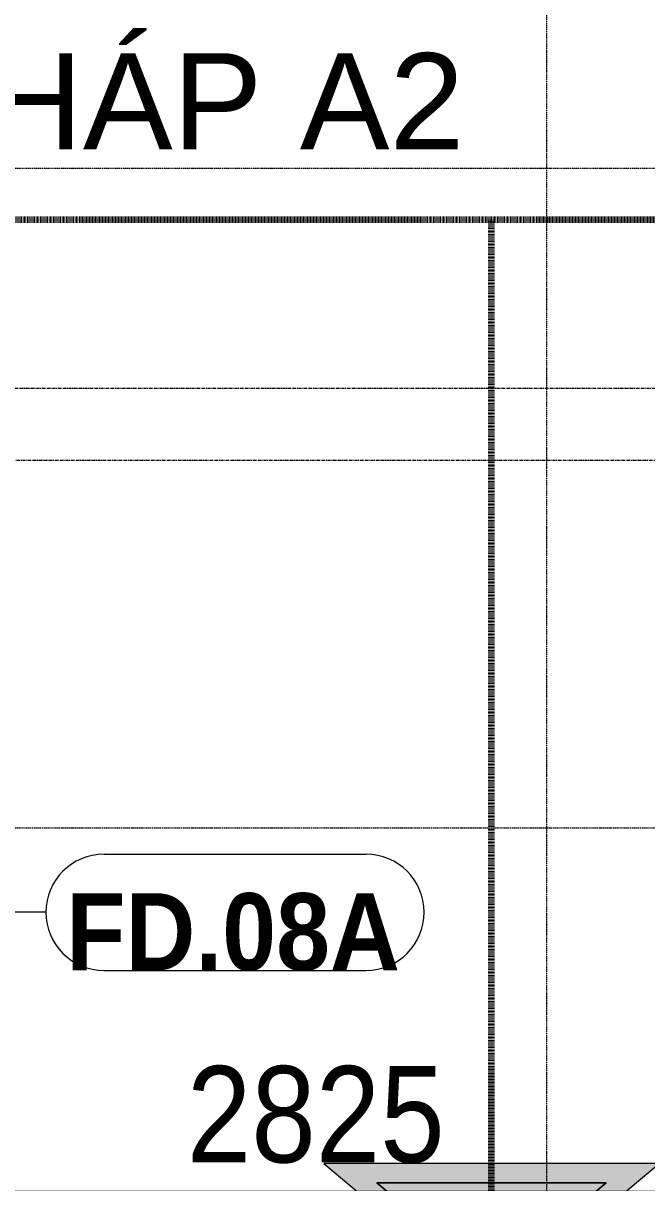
# Model space of a CAD drawing. Header units: millimetres. Extents: x 962 to 239635, y -15958 to 82755.
# Drawn here: x 142489 to 145078, y 30537 to 35354 of the extents above; entities that cross this region are included whole.
import ezdxf

# ---------------------------------------------------------------- set-up
doc = ezdxf.new("R2010")
doc.units = ezdxf.units.MM
for name, pattern in [('1 NÉT CALL OUT', [6, 3, -3]), ('Dash Dot 3_16_', [7.9375, 4.7625, -1.5875, 0, -1.5875]), ('Grid Line', [22.225, 12.7, -3.175, 3.175, -3.175])]:
    doc.linetypes.add(name, pattern=pattern)
for name, color, linetype, lineweight in [('A-ANNO-DIMS', 211, 'Continuous', 9), ('A-ANNO-DIMS-160', 211, 'Continuous', 9), ('A-ANNO-NOTE', 131, 'Continuous', 9), ('A-AREA-IDEN', 2, 'Continuous', 9), ('A-DETL-3', 90, '1 NÉT CALL OUT', 100), ('A-DOOR-IDEN', 31, 'Continuous', 9), ('G-ANNO-SYMB-1', 111, 'Dash Dot 3_16_', 18), ('S-GRID-1', 1, 'Grid Line', 9)]:
    doc.layers.add(name, color=color, linetype=linetype, lineweight=lineweight)
doc.styles.add('Arial_11', font='arial_0.ttf', dxfattribs={"height": 400})
doc.styles.add('Arial_B_6', font='arialbd_0.ttf', dxfattribs={"width": 0.9, "height": 320})
doc.styles.add('UTM Avo', font='UTM Avo.ttf', dxfattribs={"width": 0.9, "height": 400})
doc.dimstyles.new('1_Dim_chi_tiet_2_5', dxfattribs={"dimscale": 304.8, "dimtxt": 399.720379, "dimasz": 0.629921, "dimexe": 0.524934, "dimexo": 0.0625, "dimgap": 0.052493, "dimtad": 1, "dimdec": 0, "dimrnd": 5, "dimzin": 0, "dimdsep": 46, "dimtxsty": 'UTM Avo', "dimblk1": 'OBLIQUE', "dimblk2": 'OBLIQUE', "dimsah": 1, "dimcen": 0.09, "dimdle": 0.524934, "dimazin": 0, "dimtfac": 1, "dimtdec": 4, "dimtix": 1, "dimtmove": 0, "dimatfit": 3, "dimfxl": 1.049869, "dimfxlon": 1, "dimtvp": 1, "dimtolj": 1, "dimtzin": 0, "dimarcsym": 2})

# ---------------------------------------------------------------- blocks, each defined once
blk = doc.blocks.new('HDNDCT_MŨI TÊN THOÁT HIỂM - HDNDCT_MŨI TÊN THOÁT HIỂM-1614704-TKCS_MB TẦNG 2')
at = {"layer": 'A-ANNO-NOTE'}
h = blk.add_hatch(color=256, dxfattribs=at)
h.paths.add_polyline_path([(-3.153, 0), (0.5, 4.353), (0.5, -4.353)])
h.paths.add_polyline_path([(-2.5, 0), (0, -2.979), (0, 2.979)])
blk.add_hatch(color=256, dxfattribs=at).paths.add_polyline_path([(0, 2.979), (0, -2.979), (-2.5, 0)])
for p, q in [((0.5, 4.353), (-3.153, 0)), ((0.5, -4.353), (0.5, 4.353)), ((-2.5, 0), (0, 2.979)), ((0, 2.979), (-2.5, 0)), ((0, 2.979), (0, -2.979)), ((0, -2.979), (0, 2.979)), ((-3.153, 0), (0.5, -4.353)), ((0, -2.979), (-2.5, 0)), ((-2.5, 0), (0, -2.979))]:
    blk.add_line(p, q, dxfattribs=at)
blk = doc.blocks.new('DIMBLOCK233-TKCS_MB TẦNG 2')
at = {"layer": 'A-ANNO-DIMS-160'}
for p, q in [((142303.5, 30822.1), (142303.5, 30342.1)), ((142303.5, 30502.1), (142303.5, 30822.1)), ((145128.5, 30822.1), (145128.5, 30342.1)), ((145128.5, 30502.1), (145128.5, 30822.1)), ((142143.5, 30502.1), (145288.5, 30502.1))]:
    blk.add_line(p, q, dxfattribs=at)
at = {"layer": 'A-ANNO-DIMS-160', "lineweight": 25}
for p, q in [((142303.5, 30502.1), (142399.5, 30598.1)), ((145128.5, 30502.1), (145224.5, 30598.1)), ((142303.5, 30502.1), (142207.5, 30406.1)), ((145128.5, 30502.1), (145032.5, 30406.1))]:
    blk.add_line(p, q, dxfattribs=at)
at = {"layer": 'A-ANNO-DIMS-160', "color": 0, "insert": (143168.2, 31021.8), "char_height": 400, "width": 1314.636, "attachment_point": 1, "line_spacing_factor": 1.110334, "style": 'UTM Avo'}
blk.add_mtext('2825', dxfattribs=at)
blk = doc.blocks.new('_Oblique')
at = {"color": 0, "linetype": 'ByBlock', "lineweight": -2}
blk.add_line((-0.5, -0.5), (0.5, 0.5), dxfattribs=at)
blk = doc.blocks.new('STN_Door Tag - STN_Door Tag-1788670-TKCS_MB TẦNG 2')
at = {"layer": 'A-DOOR-IDEN'}
for p, q in [((-3.37, 1.495), (3.431, 1.495)), ((-3.37, -1.524), (3.431, -1.524))]:
    blk.add_line(p, q, dxfattribs=at)
for centre, start, end in [((-3.37, -0.015), 90, 270), ((3.431, -0.015), 270, 90)]:
    blk.add_arc(centre, 1.509, start, end, dxfattribs=at)

msp = doc.modelspace()

# ---------------------------------------------------------------- linework, layer by layer
at = {"layer": 'A-DETL-3'}
for p, q in [((144433.5, 34537.4), (130033.5, 34537.4)), ((162573.5, 34537.4), (144433.5, 34537.4)), ((144433.5, 27136.9), (144433.5, 34537.4))]:
    msp.add_line(p, q, dxfattribs=at)
at = {"layer": 'A-DOOR-IDEN'}
msp.add_line((142158.3, 31662.3), (142582.8, 31662.3), dxfattribs=at)
at = {"layer": 'G-ANNO-SYMB-1'}
for p, q in [((144662.2, 82373.8), (144662.2, 13320.5)), ((90498.7, 34751.5), (196677.7, 34751.5)), ((90498.7, 32011.5), (196677.7, 32011.5))]:
    msp.add_line(p, q, dxfattribs=at)
at = {"layer": 'S-GRID-1'}
for p, q in [((187383.6, 33836.9), (98285.4, 33836.9)), ((189415.6, 33536.9), (96253.4, 33536.9))]:
    msp.add_line(p, q, dxfattribs=at)

# ---------------------------------------------------------------- block references
at = {"layer": 'A-ANNO-NOTE', "xscale": 160, "yscale": 160, "zscale": 160, "rotation": 89.99999999999987}
msp.add_blockref('HDNDCT_MŨI TÊN THOÁT HIỂM - HDNDCT_MŨI TÊN THOÁT HIỂM-1614704-TKCS_MB TẦNG 2', (144433.5, 30537.4), dxfattribs=at)
at = {"layer": 'A-DOOR-IDEN', "xscale": 159.9999999999999, "yscale": 159.9999999999999, "zscale": 159.9999999999999}
msp.add_blockref('STN_Door Tag - STN_Door Tag-1788670-TKCS_MB TẦNG 2', (143363.4, 31663), dxfattribs=at)

# ---------------------------------------------------------------- texts
at = {"layer": 'A-AREA-IDEN', "insert": (142302.6, 34823.5), "char_height": 400, "width": 4043.2, "attachment_point": 8, "line_spacing_factor": 0.936439, "style": 'Arial_11'}
msp.add_mtext('\\pt8,16,24,32,40,48,56,64,72,80,88,96,104,112,120,128,136,144,152,160,168,176,184,192,200,208,216,224,232,240,248,256;SẢNH THÁP A2', dxfattribs=at)
at = {"layer": 'A-DOOR-IDEN', "insert": (143360.2, 31577.7), "char_height": 320, "width": 1419.84, "attachment_point": 5, "line_spacing_factor": 0.936439, "style": 'Arial_B_6'}
msp.add_mtext('\\pt7.2,14.4,21.6,28.8,36,43.2,50.4,57.6,64.8,72,79.2,86.4,93.6,100.8,108,115.2,122.4,129.6,136.8,144,151.2,158.4,165.6,172.8,180,187.2,194.4,201.6,208.8,216,223.2,230.4;FD.08A', dxfattribs=at)

# ---------------------------------------------------------------- dimensions: what is measured, and where the dimension line sits
at = {"layer": 'A-ANNO-DIMS'}
dim = msp.add_linear_dim(base=(145128.5, 30502.1), p1=(142303.5, 30822.1), p2=(145128.5, 30822.1), dimstyle='1_Dim_chi_tiet_2_5', override={"dimpost": '<>', "dimfxl": 2825}, dxfattribs=at)
dim.commit()
dim.dimension.update_dxf_attribs({"geometry": 'DIMBLOCK233-TKCS_MB TẦNG 2', "text_midpoint": (143716, 30725.1)})

doc.saveas('drawing.dxf')
